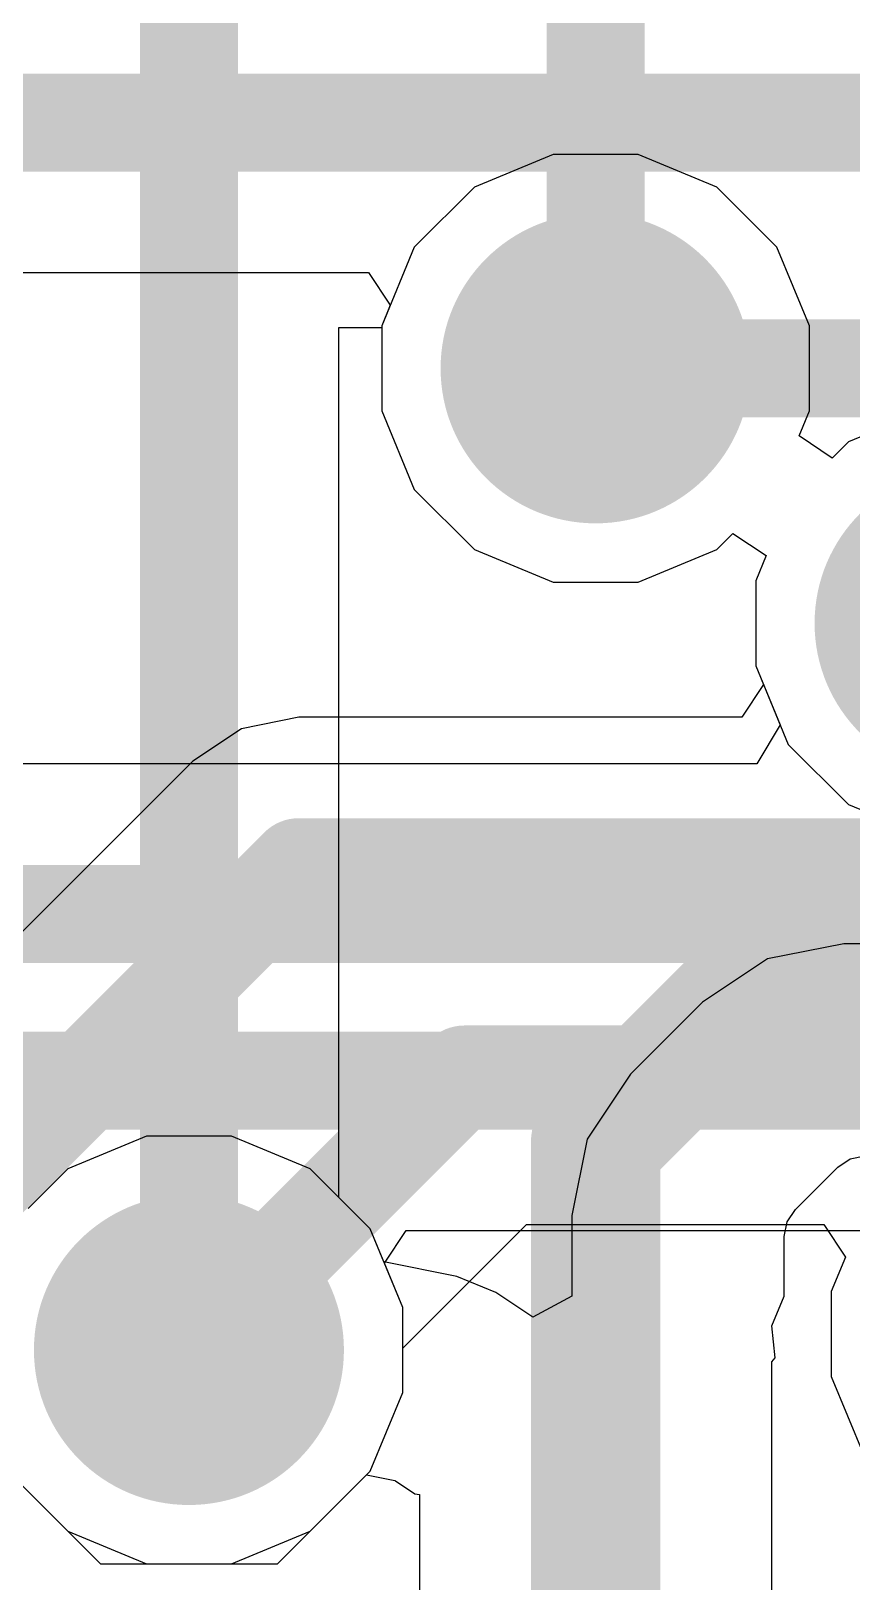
# Model space of a CAD drawing. Header units: inches. Extents: x -4 to 5258, y -4 to 5281.
# Drawn here: x 14.738 to 16.865, y 22.591 to 26.609 of the extents above; entities that cross this region are included whole.
import ezdxf

# ---------------------------------------------------------------- set-up
doc = ezdxf.new("R2010")
doc.units = ezdxf.units.IN
for name, color, linetype in [('Bottom Layer', 5, 'Continuous'), ('Bottom Solder', 6, 'Continuous'), ('Drill Drawing', 1, 'Continuous'), ('Layer 1', 16, 'Continuous'), ('Layer 2', 76, 'Continuous'), ('Top Layer', 1, 'Continuous'), ('Top Solder', 216, 'Continuous'), ('Via Holes', 16, 'Continuous')]:
    doc.layers.add(name, color=color, linetype=linetype)

msp = doc.modelspace()

# ---------------------------------------------------------------- hatches: boundary and pattern name
at = {"layer": 'Bottom Layer'}
h = msp.add_hatch(color=5, dxfattribs=at)
edge = h.paths.add_edge_path()
edge.add_arc((16.20041972, 25.73501838), 0.2999994, 0, 360)
h = msp.add_hatch(color=5, dxfattribs=at)
edge = h.paths.add_edge_path()
edge.add_arc((15.14677438, 23.19187132), 0.2999994, 0, 360)
at = {"layer": 'Bottom Solder'}
h = msp.add_hatch(color=6, dxfattribs=at)
edge = h.paths.add_edge_path()
edge.add_arc((16.20041972, 25.73501838), 0.4015993999999999, 0, 360)
h = msp.add_hatch(color=6, dxfattribs=at)
edge = h.paths.add_edge_path()
edge.add_arc((17.16941448, 25.07461838), 0.4015993999999999, 0, 360)
h = msp.add_hatch(color=6, dxfattribs=at)
edge = h.paths.add_edge_path()
edge.add_arc((15.14677438, 23.19187132), 0.4015993999999999, 0, 360)
at = {"layer": 'Layer 1'}
h = msp.add_hatch(color=16, dxfattribs=at)
edge = h.paths.add_edge_path()
edge.add_arc((16.20041972, 25.73501838), 0.2999994, 0, 360)
h = msp.add_hatch(color=16, dxfattribs=at)
edge = h.paths.add_edge_path()
edge.add_arc((15.14677438, 23.19187132), 0.2999994, 0, 360)
at = {"layer": 'Layer 2'}
h = msp.add_hatch(color=76, dxfattribs=at)
edge = h.paths.add_edge_path()
edge.add_arc((16.20041972, 25.73501838), 0.2999994, 0, 360)
h = msp.add_hatch(color=76, dxfattribs=at)
edge = h.paths.add_edge_path()
edge.add_arc((15.14677438, 23.19187132), 0.2999994, 0, 360)
at = {"layer": 'Top Layer'}
h = msp.add_hatch(color=1, dxfattribs=at)
edge = h.paths.add_edge_path()
edge.add_arc((16.20041972, 25.73501838), 0.2999994, 0, 360)
h = msp.add_hatch(color=1, dxfattribs=at)
edge = h.paths.add_edge_path()
edge.add_arc((15.14677438, 23.19187132), 0.2999994, 0, 360)
at = {"layer": 'Top Solder'}
h = msp.add_hatch(color=216, dxfattribs=at)
edge = h.paths.add_edge_path()
edge.add_arc((16.20041972, 25.73501838), 0.4015993999999999, 0, 360)
h = msp.add_hatch(color=216, dxfattribs=at)
edge = h.paths.add_edge_path()
edge.add_arc((17.16941448, 25.07461838), 0.4015993999999999, 0, 360)
h = msp.add_hatch(color=216, dxfattribs=at)
edge = h.paths.add_edge_path()
edge.add_arc((15.14677438, 23.19187132), 0.4015993999999999, 0, 360)
at = {"layer": 'Via Holes'}
h = msp.add_hatch(color=7, dxfattribs=at)
edge = h.paths.add_edge_path()
edge.add_arc((16.20041972, 25.73501838), 0.1499997, 0, 360)
h = msp.add_hatch(color=7, dxfattribs=at)
edge = h.paths.add_edge_path()
edge.add_arc((15.14677438, 23.19187132), 0.1499997, 0, 360)

# ---------------------------------------------------------------- linework, layer by layer
at = {"layer": 'Bottom Layer'}
for p, q in [((16.09022182, 26.28901778), (15.88660526, 26.20467708)), ((16.31061762, 26.28901778), (16.09022182, 26.28901778)), ((16.51423418, 26.20467708), (16.31061762, 26.28901778)), ((15.88660526, 26.20467708), (15.73076102, 26.04883284)), ((16.67007842, 26.04883284), (16.51423418, 26.20467708)), ((15.73076102, 26.04883284), (15.64642032, 25.84521628)), ((16.75441912, 25.84521628), (16.67007842, 26.04883284)), ((15.64642032, 25.84521628), (15.64642032, 25.62482048)), ((16.75441912, 25.62482048), (16.75441912, 25.84521628)), ((15.64642032, 25.62482048), (15.73076102, 25.42120392)), ((16.72752052, 25.55988284), (16.75441912, 25.62482048)), ((17.05921658, 25.62861778), (16.85560002, 25.54427708)), ((16.81365446, 25.50233152), (16.72752052, 25.55988284)), ((16.85560002, 25.54427708), (16.81365446, 25.50233152)), ((15.73076102, 25.42120392), (15.88660526, 25.26535968)), ((16.51423418, 25.26535968), (16.55617974, 25.30730524)), ((16.55617974, 25.30730524), (16.64231368, 25.24975392)), ((15.88660526, 25.26535968), (16.09022182, 25.18101898)), ((16.31061762, 25.18101898), (16.51423418, 25.26535968)), ((16.64231368, 25.24975392), (16.61541508, 25.18481628)), ((16.09022182, 25.18101898), (16.31061762, 25.18101898)), ((16.61541508, 25.18481628), (16.61541508, 24.96442048)), ((16.61541508, 24.96442048), (16.67869664, 24.8116471)), ((16.67869664, 24.8116471), (16.61776712, 24.71004456)), ((16.61776712, 24.71004456), (10.08782336, 24.71004456)), ((15.65323514, 23.41683658), (15.70968156, 23.50131444)), ((15.70968156, 23.50131444), (18.88019084, 23.50131444)), ((15.70077378, 23.30206922), (15.65323514, 23.41683658)), ((15.70077378, 23.08167342), (15.70077378, 23.30206922)), ((15.61643308, 22.87805686), (15.70077378, 23.08167342)), ((15.46058884, 22.72221262), (15.61643308, 22.87805686)), ((14.73018898, 22.82498356), (14.83295992, 22.72221262)), ((14.83295992, 22.72221262), (15.03657648, 22.63787192)), ((15.25697228, 22.63787192), (15.46058884, 22.72221262)), ((15.03657648, 22.63787192), (15.25697228, 22.63787192))]:
    msp.add_line(p, q, dxfattribs=at)
for points in [[(9.87042984, 24.3215795, 0.254, 0.254, 0), (27.13776386, 24.3215795, 0.254, 0.254, 0)], [(9.8565716, 23.8897795, 0.254, 0.254, 0), (27.3166205, 23.8897795, 0.254, 0.254, 0)]]:
    msp.add_lwpolyline(points, format="xyseb", dxfattribs=at)
at = {"layer": 'Drill Drawing'}
for points in [[(16.07341972, 25.86201838, 0.0508, 0.0508, 0), (16.07341972, 25.98901838, 0.0508, 0.0508, 0)], [(16.07341972, 25.98901838, 0.0508, 0.0508, 0), (16.32741972, 25.98901838, 0.0508, 0.0508, 0)], [(16.32741972, 25.86201838, 0.0508, 0.0508, 0), (16.32741972, 25.98901838, 0.0508, 0.0508, 0)], [(15.94641972, 25.60801838, 0.0508, 0.0508, 0), (15.94641972, 25.86201838, 0.0508, 0.0508, 0)], [(15.94641972, 25.86201838, 0.0508, 0.0508, 0), (16.07341972, 25.86201838, 0.0508, 0.0508, 0)], [(16.12421972, 25.81121838, 0.0508, 0.0508, 0), (16.12421972, 25.88741838, 0.0508, 0.0508, 0)], [(16.12421972, 25.88741838, 0.0508, 0.0508, 0), (16.27661972, 25.88741838, 0.0508, 0.0508, 0)], [(16.27661972, 25.81121838, 0.0508, 0.0508, 0), (16.27661972, 25.88741838, 0.0508, 0.0508, 0)], [(16.32741972, 25.86201838, 0.0508, 0.0508, 0), (16.45441972, 25.86201838, 0.0508, 0.0508, 0)], [(16.45441972, 25.60801838, 0.0508, 0.0508, 0), (16.45441972, 25.86201838, 0.0508, 0.0508, 0)], [(16.04801972, 25.65881838, 0.0508, 0.0508, 0), (16.04801972, 25.81121838, 0.0508, 0.0508, 0)], [(16.04801972, 25.81121838, 0.0508, 0.0508, 0), (16.12421972, 25.81121838, 0.0508, 0.0508, 0)], [(16.27661972, 25.81121838, 0.0508, 0.0508, 0), (16.35281972, 25.81121838, 0.0508, 0.0508, 0)], [(16.35281972, 25.65881838, 0.0508, 0.0508, 0), (16.35281972, 25.81121838, 0.0508, 0.0508, 0)], [(16.04801972, 25.65881838, 0.0508, 0.0508, 0), (16.12421972, 25.65881838, 0.0508, 0.0508, 0)], [(16.12421972, 25.58261838, 0.0508, 0.0508, 0), (16.12421972, 25.65881838, 0.0508, 0.0508, 0)], [(16.27661972, 25.65881838, 0.0508, 0.0508, 0), (16.35281972, 25.65881838, 0.0508, 0.0508, 0)], [(16.27661972, 25.58261838, 0.0508, 0.0508, 0), (16.27661972, 25.65881838, 0.0508, 0.0508, 0)], [(15.94641972, 25.60801838, 0.0508, 0.0508, 0), (16.07341972, 25.60801838, 0.0508, 0.0508, 0)], [(16.07341972, 25.48101838, 0.0508, 0.0508, 0), (16.07341972, 25.60801838, 0.0508, 0.0508, 0)], [(16.12421972, 25.58261838, 0.0508, 0.0508, 0), (16.27661972, 25.58261838, 0.0508, 0.0508, 0)], [(16.32741972, 25.60801838, 0.0508, 0.0508, 0), (16.45441972, 25.60801838, 0.0508, 0.0508, 0)], [(16.32741972, 25.48101838, 0.0508, 0.0508, 0), (16.32741972, 25.60801838, 0.0508, 0.0508, 0)], [(16.07341972, 25.48101838, 0.0508, 0.0508, 0), (16.32741972, 25.48101838, 0.0508, 0.0508, 0)], [(15.01977438, 23.31887132, 0.0508, 0.0508, 0), (15.01977438, 23.44587132, 0.0508, 0.0508, 0)], [(15.01977438, 23.44587132, 0.0508, 0.0508, 0), (15.27377438, 23.44587132, 0.0508, 0.0508, 0)], [(15.27377438, 23.31887132, 0.0508, 0.0508, 0), (15.27377438, 23.44587132, 0.0508, 0.0508, 0)], [(15.07057438, 23.26807132, 0.0508, 0.0508, 0), (15.07057438, 23.34427132, 0.0508, 0.0508, 0)], [(15.07057438, 23.34427132, 0.0508, 0.0508, 0), (15.22297438, 23.34427132, 0.0508, 0.0508, 0)], [(15.22297438, 23.26807132, 0.0508, 0.0508, 0), (15.22297438, 23.34427132, 0.0508, 0.0508, 0)], [(14.89277438, 23.06487132, 0.0508, 0.0508, 0), (14.89277438, 23.31887132, 0.0508, 0.0508, 0)], [(14.89277438, 23.31887132, 0.0508, 0.0508, 0), (15.01977438, 23.31887132, 0.0508, 0.0508, 0)], [(15.27377438, 23.31887132, 0.0508, 0.0508, 0), (15.40077438, 23.31887132, 0.0508, 0.0508, 0)], [(15.40077438, 23.06487132, 0.0508, 0.0508, 0), (15.40077438, 23.31887132, 0.0508, 0.0508, 0)], [(14.99437438, 23.11567132, 0.0508, 0.0508, 0), (14.99437438, 23.26807132, 0.0508, 0.0508, 0)], [(14.99437438, 23.26807132, 0.0508, 0.0508, 0), (15.07057438, 23.26807132, 0.0508, 0.0508, 0)], [(15.22297438, 23.26807132, 0.0508, 0.0508, 0), (15.29917438, 23.26807132, 0.0508, 0.0508, 0)], [(15.29917438, 23.11567132, 0.0508, 0.0508, 0), (15.29917438, 23.26807132, 0.0508, 0.0508, 0)], [(14.99437438, 23.11567132, 0.0508, 0.0508, 0), (15.07057438, 23.11567132, 0.0508, 0.0508, 0)], [(15.07057438, 23.03947132, 0.0508, 0.0508, 0), (15.07057438, 23.11567132, 0.0508, 0.0508, 0)], [(15.22297438, 23.11567132, 0.0508, 0.0508, 0), (15.29917438, 23.11567132, 0.0508, 0.0508, 0)], [(15.22297438, 23.03947132, 0.0508, 0.0508, 0), (15.22297438, 23.11567132, 0.0508, 0.0508, 0)], [(14.89277438, 23.06487132, 0.0508, 0.0508, 0), (15.01977438, 23.06487132, 0.0508, 0.0508, 0)], [(15.01977438, 22.93787132, 0.0508, 0.0508, 0), (15.01977438, 23.06487132, 0.0508, 0.0508, 0)], [(15.07057438, 23.03947132, 0.0508, 0.0508, 0), (15.22297438, 23.03947132, 0.0508, 0.0508, 0)], [(15.27377438, 23.06487132, 0.0508, 0.0508, 0), (15.40077438, 23.06487132, 0.0508, 0.0508, 0)], [(15.27377438, 22.93787132, 0.0508, 0.0508, 0), (15.27377438, 23.06487132, 0.0508, 0.0508, 0)], [(15.01977438, 22.93787132, 0.0508, 0.0508, 0), (15.27377438, 22.93787132, 0.0508, 0.0508, 0)]]:
    msp.add_lwpolyline(points, format="xyseb", dxfattribs=at)
for points in [[(16.06071972, 25.98901838, 0.0254, 0.0254, 1), (16.08611972, 25.98901838, 0.0254, 0.0254, 1)], [(16.06071972, 25.98901838, 0.0254, 0.0254, 1), (16.08611972, 25.98901838, 0.0254, 0.0254, 1)], [(16.31471972, 25.98901838, 0.0254, 0.0254, 1), (16.34011972, 25.98901838, 0.0254, 0.0254, 1)], [(16.31471972, 25.98901838, 0.0254, 0.0254, 1), (16.34011972, 25.98901838, 0.0254, 0.0254, 1)], [(15.93371972, 25.86201838, 0.0254, 0.0254, 1), (15.95911972, 25.86201838, 0.0254, 0.0254, 1)], [(15.93371972, 25.86201838, 0.0254, 0.0254, 1), (15.95911972, 25.86201838, 0.0254, 0.0254, 1)], [(16.06071972, 25.86201838, 0.0254, 0.0254, 1), (16.08611972, 25.86201838, 0.0254, 0.0254, 1)], [(16.06071972, 25.86201838, 0.0254, 0.0254, 1), (16.08611972, 25.86201838, 0.0254, 0.0254, 1)], [(16.11151972, 25.88741838, 0.0254, 0.0254, 1), (16.13691972, 25.88741838, 0.0254, 0.0254, 1)], [(16.11151972, 25.88741838, 0.0254, 0.0254, 1), (16.13691972, 25.88741838, 0.0254, 0.0254, 1)], [(16.26391972, 25.88741838, 0.0254, 0.0254, 1), (16.28931972, 25.88741838, 0.0254, 0.0254, 1)], [(16.26391972, 25.88741838, 0.0254, 0.0254, 1), (16.28931972, 25.88741838, 0.0254, 0.0254, 1)], [(16.31471972, 25.86201838, 0.0254, 0.0254, 1), (16.34011972, 25.86201838, 0.0254, 0.0254, 1)], [(16.31471972, 25.86201838, 0.0254, 0.0254, 1), (16.34011972, 25.86201838, 0.0254, 0.0254, 1)], [(16.44171972, 25.86201838, 0.0254, 0.0254, 1), (16.46711972, 25.86201838, 0.0254, 0.0254, 1)], [(16.44171972, 25.86201838, 0.0254, 0.0254, 1), (16.46711972, 25.86201838, 0.0254, 0.0254, 1)], [(16.03531972, 25.81121838, 0.0254, 0.0254, 1), (16.06071972, 25.81121838, 0.0254, 0.0254, 1)], [(16.03531972, 25.81121838, 0.0254, 0.0254, 1), (16.06071972, 25.81121838, 0.0254, 0.0254, 1)], [(16.11151972, 25.81121838, 0.0254, 0.0254, 1), (16.13691972, 25.81121838, 0.0254, 0.0254, 1)], [(16.11151972, 25.81121838, 0.0254, 0.0254, 1), (16.13691972, 25.81121838, 0.0254, 0.0254, 1)], [(16.26391972, 25.81121838, 0.0254, 0.0254, 1), (16.28931972, 25.81121838, 0.0254, 0.0254, 1)], [(16.26391972, 25.81121838, 0.0254, 0.0254, 1), (16.28931972, 25.81121838, 0.0254, 0.0254, 1)], [(16.34011972, 25.81121838, 0.0254, 0.0254, 1), (16.36551972, 25.81121838, 0.0254, 0.0254, 1)], [(16.34011972, 25.81121838, 0.0254, 0.0254, 1), (16.36551972, 25.81121838, 0.0254, 0.0254, 1)], [(16.03531972, 25.65881838, 0.0254, 0.0254, 1), (16.06071972, 25.65881838, 0.0254, 0.0254, 1)], [(16.03531972, 25.65881838, 0.0254, 0.0254, 1), (16.06071972, 25.65881838, 0.0254, 0.0254, 1)], [(16.11151972, 25.65881838, 0.0254, 0.0254, 1), (16.13691972, 25.65881838, 0.0254, 0.0254, 1)], [(16.11151972, 25.65881838, 0.0254, 0.0254, 1), (16.13691972, 25.65881838, 0.0254, 0.0254, 1)], [(16.26391972, 25.65881838, 0.0254, 0.0254, 1), (16.28931972, 25.65881838, 0.0254, 0.0254, 1)], [(16.26391972, 25.65881838, 0.0254, 0.0254, 1), (16.28931972, 25.65881838, 0.0254, 0.0254, 1)], [(16.34011972, 25.65881838, 0.0254, 0.0254, 1), (16.36551972, 25.65881838, 0.0254, 0.0254, 1)], [(16.34011972, 25.65881838, 0.0254, 0.0254, 1), (16.36551972, 25.65881838, 0.0254, 0.0254, 1)], [(15.93371972, 25.60801838, 0.0254, 0.0254, 1), (15.95911972, 25.60801838, 0.0254, 0.0254, 1)], [(15.93371972, 25.60801838, 0.0254, 0.0254, 1), (15.95911972, 25.60801838, 0.0254, 0.0254, 1)], [(16.06071972, 25.60801838, 0.0254, 0.0254, 1), (16.08611972, 25.60801838, 0.0254, 0.0254, 1)], [(16.06071972, 25.60801838, 0.0254, 0.0254, 1), (16.08611972, 25.60801838, 0.0254, 0.0254, 1)], [(16.11151972, 25.58261838, 0.0254, 0.0254, 1), (16.13691972, 25.58261838, 0.0254, 0.0254, 1)], [(16.11151972, 25.58261838, 0.0254, 0.0254, 1), (16.13691972, 25.58261838, 0.0254, 0.0254, 1)], [(16.26391972, 25.58261838, 0.0254, 0.0254, 1), (16.28931972, 25.58261838, 0.0254, 0.0254, 1)], [(16.26391972, 25.58261838, 0.0254, 0.0254, 1), (16.28931972, 25.58261838, 0.0254, 0.0254, 1)], [(16.31471972, 25.60801838, 0.0254, 0.0254, 1), (16.34011972, 25.60801838, 0.0254, 0.0254, 1)], [(16.31471972, 25.60801838, 0.0254, 0.0254, 1), (16.34011972, 25.60801838, 0.0254, 0.0254, 1)], [(16.44171972, 25.60801838, 0.0254, 0.0254, 1), (16.46711972, 25.60801838, 0.0254, 0.0254, 1)], [(16.44171972, 25.60801838, 0.0254, 0.0254, 1), (16.46711972, 25.60801838, 0.0254, 0.0254, 1)], [(16.06071972, 25.48101838, 0.0254, 0.0254, 1), (16.08611972, 25.48101838, 0.0254, 0.0254, 1)], [(16.06071972, 25.48101838, 0.0254, 0.0254, 1), (16.08611972, 25.48101838, 0.0254, 0.0254, 1)], [(16.31471972, 25.48101838, 0.0254, 0.0254, 1), (16.34011972, 25.48101838, 0.0254, 0.0254, 1)], [(16.31471972, 25.48101838, 0.0254, 0.0254, 1), (16.34011972, 25.48101838, 0.0254, 0.0254, 1)], [(15.00707438, 23.44587132, 0.0254, 0.0254, 1), (15.03247438, 23.44587132, 0.0254, 0.0254, 1)], [(15.00707438, 23.44587132, 0.0254, 0.0254, 1), (15.03247438, 23.44587132, 0.0254, 0.0254, 1)], [(15.26107438, 23.44587132, 0.0254, 0.0254, 1), (15.28647438, 23.44587132, 0.0254, 0.0254, 1)], [(15.26107438, 23.44587132, 0.0254, 0.0254, 1), (15.28647438, 23.44587132, 0.0254, 0.0254, 1)], [(15.05787438, 23.34427132, 0.0254, 0.0254, 1), (15.08327438, 23.34427132, 0.0254, 0.0254, 1)], [(15.05787438, 23.34427132, 0.0254, 0.0254, 1), (15.08327438, 23.34427132, 0.0254, 0.0254, 1)], [(15.21027438, 23.34427132, 0.0254, 0.0254, 1), (15.23567438, 23.34427132, 0.0254, 0.0254, 1)], [(15.21027438, 23.34427132, 0.0254, 0.0254, 1), (15.23567438, 23.34427132, 0.0254, 0.0254, 1)], [(14.88007438, 23.31887132, 0.0254, 0.0254, 1), (14.90547438, 23.31887132, 0.0254, 0.0254, 1)], [(14.88007438, 23.31887132, 0.0254, 0.0254, 1), (14.90547438, 23.31887132, 0.0254, 0.0254, 1)], [(15.00707438, 23.31887132, 0.0254, 0.0254, 1), (15.03247438, 23.31887132, 0.0254, 0.0254, 1)], [(15.00707438, 23.31887132, 0.0254, 0.0254, 1), (15.03247438, 23.31887132, 0.0254, 0.0254, 1)], [(15.26107438, 23.31887132, 0.0254, 0.0254, 1), (15.28647438, 23.31887132, 0.0254, 0.0254, 1)], [(15.26107438, 23.31887132, 0.0254, 0.0254, 1), (15.28647438, 23.31887132, 0.0254, 0.0254, 1)], [(15.38807438, 23.31887132, 0.0254, 0.0254, 1), (15.41347438, 23.31887132, 0.0254, 0.0254, 1)], [(15.38807438, 23.31887132, 0.0254, 0.0254, 1), (15.41347438, 23.31887132, 0.0254, 0.0254, 1)], [(14.98167438, 23.26807132, 0.0254, 0.0254, 1), (15.00707438, 23.26807132, 0.0254, 0.0254, 1)], [(14.98167438, 23.26807132, 0.0254, 0.0254, 1), (15.00707438, 23.26807132, 0.0254, 0.0254, 1)], [(15.05787438, 23.26807132, 0.0254, 0.0254, 1), (15.08327438, 23.26807132, 0.0254, 0.0254, 1)], [(15.05787438, 23.26807132, 0.0254, 0.0254, 1), (15.08327438, 23.26807132, 0.0254, 0.0254, 1)], [(15.21027438, 23.26807132, 0.0254, 0.0254, 1), (15.23567438, 23.26807132, 0.0254, 0.0254, 1)], [(15.21027438, 23.26807132, 0.0254, 0.0254, 1), (15.23567438, 23.26807132, 0.0254, 0.0254, 1)], [(15.28647438, 23.26807132, 0.0254, 0.0254, 1), (15.31187438, 23.26807132, 0.0254, 0.0254, 1)], [(15.28647438, 23.26807132, 0.0254, 0.0254, 1), (15.31187438, 23.26807132, 0.0254, 0.0254, 1)], [(14.98167438, 23.11567132, 0.0254, 0.0254, 1), (15.00707438, 23.11567132, 0.0254, 0.0254, 1)], [(14.98167438, 23.11567132, 0.0254, 0.0254, 1), (15.00707438, 23.11567132, 0.0254, 0.0254, 1)], [(15.05787438, 23.11567132, 0.0254, 0.0254, 1), (15.08327438, 23.11567132, 0.0254, 0.0254, 1)], [(15.05787438, 23.11567132, 0.0254, 0.0254, 1), (15.08327438, 23.11567132, 0.0254, 0.0254, 1)], [(15.21027438, 23.11567132, 0.0254, 0.0254, 1), (15.23567438, 23.11567132, 0.0254, 0.0254, 1)], [(15.21027438, 23.11567132, 0.0254, 0.0254, 1), (15.23567438, 23.11567132, 0.0254, 0.0254, 1)], [(15.28647438, 23.11567132, 0.0254, 0.0254, 1), (15.31187438, 23.11567132, 0.0254, 0.0254, 1)], [(15.28647438, 23.11567132, 0.0254, 0.0254, 1), (15.31187438, 23.11567132, 0.0254, 0.0254, 1)], [(14.88007438, 23.06487132, 0.0254, 0.0254, 1), (14.90547438, 23.06487132, 0.0254, 0.0254, 1)], [(14.88007438, 23.06487132, 0.0254, 0.0254, 1), (14.90547438, 23.06487132, 0.0254, 0.0254, 1)], [(15.00707438, 23.06487132, 0.0254, 0.0254, 1), (15.03247438, 23.06487132, 0.0254, 0.0254, 1)], [(15.00707438, 23.06487132, 0.0254, 0.0254, 1), (15.03247438, 23.06487132, 0.0254, 0.0254, 1)], [(15.05787438, 23.03947132, 0.0254, 0.0254, 1), (15.08327438, 23.03947132, 0.0254, 0.0254, 1)], [(15.05787438, 23.03947132, 0.0254, 0.0254, 1), (15.08327438, 23.03947132, 0.0254, 0.0254, 1)], [(15.21027438, 23.03947132, 0.0254, 0.0254, 1), (15.23567438, 23.03947132, 0.0254, 0.0254, 1)], [(15.21027438, 23.03947132, 0.0254, 0.0254, 1), (15.23567438, 23.03947132, 0.0254, 0.0254, 1)], [(15.26107438, 23.06487132, 0.0254, 0.0254, 1), (15.28647438, 23.06487132, 0.0254, 0.0254, 1)], [(15.26107438, 23.06487132, 0.0254, 0.0254, 1), (15.28647438, 23.06487132, 0.0254, 0.0254, 1)], [(15.38807438, 23.06487132, 0.0254, 0.0254, 1), (15.41347438, 23.06487132, 0.0254, 0.0254, 1)], [(15.38807438, 23.06487132, 0.0254, 0.0254, 1), (15.41347438, 23.06487132, 0.0254, 0.0254, 1)], [(15.00707438, 22.93787132, 0.0254, 0.0254, 1), (15.03247438, 22.93787132, 0.0254, 0.0254, 1)], [(15.00707438, 22.93787132, 0.0254, 0.0254, 1), (15.03247438, 22.93787132, 0.0254, 0.0254, 1)], [(15.26107438, 22.93787132, 0.0254, 0.0254, 1), (15.28647438, 22.93787132, 0.0254, 0.0254, 1)], [(15.26107438, 22.93787132, 0.0254, 0.0254, 1), (15.28647438, 22.93787132, 0.0254, 0.0254, 1)]]:
    msp.add_lwpolyline(points, format="xyseb", close=True, dxfattribs=at)
at = {"layer": 'Layer 1'}
for p, q in [((16.09022182, 26.28901778), (15.88660526, 26.20467708)), ((16.31061762, 26.28901778), (16.09022182, 26.28901778)), ((16.51423418, 26.20467708), (16.31061762, 26.28901778)), ((15.88660526, 26.20467708), (15.73076102, 26.04883284)), ((16.67007842, 26.04883284), (16.51423418, 26.20467708)), ((15.73076102, 26.04883284), (15.64642032, 25.84521628)), ((16.75441912, 25.84521628), (16.67007842, 26.04883284)), ((15.64642032, 25.84521628), (15.64642032, 25.62482048)), ((16.75441912, 25.62482048), (16.75441912, 25.84521628)), ((15.64642032, 25.62482048), (15.73076102, 25.42120392)), ((16.72752052, 25.55988284), (16.75441912, 25.62482048)), ((17.05921658, 25.62861778), (16.85560002, 25.54427708)), ((16.81365446, 25.50233152), (16.72752052, 25.55988284)), ((16.85560002, 25.54427708), (16.81365446, 25.50233152)), ((15.73076102, 25.42120392), (15.88660526, 25.26535968)), ((16.51423418, 25.26535968), (16.55617974, 25.30730524)), ((16.55617974, 25.30730524), (16.64231368, 25.24975392)), ((15.88660526, 25.26535968), (16.09022182, 25.18101898)), ((16.31061762, 25.18101898), (16.51423418, 25.26535968)), ((16.64231368, 25.24975392), (16.61541508, 25.18481628)), ((16.09022182, 25.18101898), (16.31061762, 25.18101898)), ((16.61541508, 25.18481628), (16.61541508, 24.96442048)), ((16.61541508, 24.96442048), (16.69975578, 24.76080392)), ((16.69975578, 24.76080392), (16.85560002, 24.60495968)), ((16.85560002, 24.60495968), (17.05921658, 24.52061898)), ((15.03657648, 23.74587072), (14.83295992, 23.66153002)), ((15.25697228, 23.74587072), (15.03657648, 23.74587072)), ((15.46058884, 23.66153002), (15.25697228, 23.74587072)), ((14.83295992, 23.66153002), (14.73018898, 23.55875908)), ((15.61643308, 23.50568578), (15.46058884, 23.66153002)), ((15.70077378, 23.30206922), (15.61643308, 23.50568578)), ((15.70077378, 23.08167342), (15.70077378, 23.30206922)), ((15.61643308, 22.87805686), (15.70077378, 23.08167342)), ((15.46058884, 22.72221262), (15.61643308, 22.87805686)), ((14.73018898, 22.82498356), (14.83295992, 22.72221262)), ((14.83295992, 22.72221262), (15.03657648, 22.63787192)), ((15.25697228, 22.63787192), (15.46058884, 22.72221262)), ((15.03657648, 22.63787192), (15.25697228, 22.63787192))]:
    msp.add_line(p, q, dxfattribs=at)
at = {"layer": 'Layer 2'}
for p, q in [((11.5421537, 25.9828919), (15.6120084, 25.9828919)), ((15.6120084, 25.9828919), (15.66845482, 25.89841404)), ((15.66845482, 25.89841404), (15.64642032, 25.84521628)), ((15.64642032, 25.84521628), (15.64642032, 25.62482048)), ((15.64642032, 25.62482048), (15.73076102, 25.42120392)), ((15.73076102, 25.42120392), (15.88660526, 25.26535968)), ((16.51423418, 25.26535968), (16.55617974, 25.30730524)), ((16.55617974, 25.30730524), (16.64231368, 25.24975392)), ((15.88660526, 25.26535968), (16.09022182, 25.18101898)), ((16.31061762, 25.18101898), (16.51423418, 25.26535968)), ((16.64231368, 25.24975392), (16.61541508, 25.18481628)), ((16.09022182, 25.18101898), (16.31061762, 25.18101898)), ((16.61541508, 25.18481628), (16.61541508, 24.96442048)), ((16.61541508, 24.96442048), (16.63565888, 24.91554834)), ((16.63565888, 24.91554834), (16.57921246, 24.83107048)), ((15.28292854, 24.8014998), (15.15690136, 24.71729118)), ((15.43158712, 24.83107048), (15.28292854, 24.8014998)), ((16.57921246, 24.83107048), (15.43158712, 24.83107048)), ((15.15690136, 24.71729118), (14.69779636, 24.25818618)), ((15.70077378, 23.1964992), (16.02135734, 23.51708276)), ((16.02135734, 23.51708276), (16.79148788, 23.51708276)), ((16.79148788, 23.51708276), (16.8479343, 23.4326049)), ((16.8479343, 23.4326049), (16.81094174, 23.34329342)), ((16.81094174, 23.34329342), (16.81094174, 23.12289762)), ((15.70077378, 23.08167342), (15.70077378, 23.1964992)), ((16.81094174, 23.12289762), (16.89528244, 22.91928106)), ((15.61643308, 22.87805686), (15.70077378, 23.08167342)), ((15.46058884, 22.72221262), (15.61643308, 22.87805686)), ((14.73018898, 22.82498356), (14.83295992, 22.72221262)), ((14.83295992, 22.72221262), (15.03657648, 22.63787192)), ((15.25697228, 22.63787192), (15.46058884, 22.72221262)), ((15.03657648, 22.63787192), (15.25697228, 22.63787192))]:
    msp.add_line(p, q, dxfattribs=at)
for points in [[(11.14714814, 26.37135696, 0.254, 0.254, 0), (30.86686486, 26.3713595, 0.254, 0.254, 0)], [(16.20041972, 25.73501838, 0.254, 0.254, 0), (16.20042226, 25.73502092, 0.254, 0.254, 0)], [(16.20042226, 25.73502092, 0.254, 0.254, 0), (30.90086784, 25.73502092, 0.254, 0.254, 0)], [(14.97248212, 23.98350042, 0.254, 0.254, 0), (15.43158712, 24.44260542, 0.254, 0.254, 0)], [(15.43158712, 24.44260542, 0.254, 0.254, 0), (31.04153558, 24.44260542, 0.254, 0.254, 0)], [(14.18085556, 23.19187132, 0.254, 0.254, 0), (14.97248212, 23.98349788, 0.254, 0.254, 0)], [(14.97248212, 23.98349788, 0.254, 0.254, 0), (14.97248212, 23.98350042, 0.254, 0.254, 0)], [(15.14677438, 23.19187132, 0.254, 0.254, 0), (15.86045088, 23.90554782, 0.254, 0.254, 0)], [(15.86045088, 23.90554782, 0.254, 0.254, 0), (31.20704198, 23.90554782, 0.254, 0.254, 0)]]:
    msp.add_lwpolyline(points, format="xyseb", dxfattribs=at)
for points in [[(16.13691972, 25.73501838, 0.127, 0.127, 1), (16.26391972, 25.73501838, 0.127, 0.127, 1)], [(16.13692226, 25.73502092, 0.127, 0.127, 1), (16.26392226, 25.73502092, 0.127, 0.127, 1)], [(16.13692226, 25.73502092, 0.127, 0.127, 1), (16.26392226, 25.73502092, 0.127, 0.127, 1)], [(15.36808712, 24.44260542, 0.127, 0.127, 1), (15.49508712, 24.44260542, 0.127, 0.127, 1)], [(15.36808712, 24.44260542, 0.127, 0.127, 1), (15.49508712, 24.44260542, 0.127, 0.127, 1)], [(14.90898212, 23.98350042, 0.127, 0.127, 1), (15.03598212, 23.98350042, 0.127, 0.127, 1)], [(14.90898212, 23.98350042, 0.127, 0.127, 1), (15.03598212, 23.98350042, 0.127, 0.127, 1)], [(14.90898212, 23.98349788, 0.127, 0.127, 1), (15.03598212, 23.98349788, 0.127, 0.127, 1)], [(14.90898212, 23.98349788, 0.127, 0.127, 1), (15.03598212, 23.98349788, 0.127, 0.127, 1)], [(15.79695088, 23.90554782, 0.127, 0.127, 1), (15.92395088, 23.90554782, 0.127, 0.127, 1)], [(15.79695088, 23.90554782, 0.127, 0.127, 1), (15.92395088, 23.90554782, 0.127, 0.127, 1)], [(15.08327438, 23.19187132, 0.127, 0.127, 1), (15.21027438, 23.19187132, 0.127, 0.127, 1)]]:
    msp.add_lwpolyline(points, format="xyseb", close=True, dxfattribs=at)
at = {"layer": 'Top Layer'}
for p, q in [((15.53523944, 23.58687942), (15.53523944, 25.84053506)), ((15.53523944, 25.84053506), (15.64642032, 25.84053506)), ((15.64642032, 25.84053506), (15.64642032, 25.62482048)), ((15.64642032, 25.62482048), (15.73076102, 25.42120392)), ((15.73076102, 25.42120392), (15.88660526, 25.26535968)), ((16.51423418, 25.26535968), (16.55617974, 25.30730524)), ((16.55617974, 25.30730524), (16.64231368, 25.24975392)), ((15.88660526, 25.26535968), (16.09022182, 25.18101898)), ((16.31061762, 25.18101898), (16.51423418, 25.26535968)), ((16.64231368, 25.24975392), (16.61541508, 25.18481628)), ((16.09022182, 25.18101898), (16.31061762, 25.18101898)), ((16.61541508, 25.18481628), (16.61541508, 24.96442048)), ((16.61541508, 24.96442048), (16.69975578, 24.76080392)), ((16.69975578, 24.76080392), (16.85560002, 24.60495968)), ((16.85560002, 24.60495968), (17.05921658, 24.52061898)), ((16.84378394, 24.24448288), (16.6455725, 24.205057)), ((17.48777554, 24.24448288), (16.84378394, 24.24448288)), ((16.6455725, 24.205057), (16.4775388, 24.09278138)), ((16.4775388, 24.09278138), (16.2909631, 23.90620822)), ((16.2909631, 23.90620822), (16.1786824, 23.73816944)), ((16.1786824, 23.73816944), (16.13925652, 23.53996054)), ((16.82805118, 23.66568292), (16.86010852, 23.68710274)), ((16.86010852, 23.68710274), (16.89794436, 23.69462876)), ((16.71805648, 23.55569076), (16.82805118, 23.66568292)), ((15.61643308, 23.50568578), (15.53523944, 23.58687942)), ((16.69663412, 23.52362834), (16.71805648, 23.55569076)), ((15.65184576, 23.42019192), (15.61643308, 23.50568578)), ((16.13925652, 23.53996054), (16.13925652, 23.33112936)), ((16.68911064, 23.48580774), (16.69663412, 23.52362834)), ((16.68911064, 23.33112936), (16.68911064, 23.48580774)), ((15.84068968, 23.38262786), (15.65184576, 23.42019192)), ((15.94229476, 23.34054006), (15.84068968, 23.38262786)), ((16.03765652, 23.27682162), (15.94229476, 23.34054006)), ((16.13925652, 23.33112936), (16.03765652, 23.27682162)), ((16.6572819, 23.25428928), (16.68911064, 23.33112936)), ((16.6654353, 23.17152084), (16.6572819, 23.25428928)), ((16.65720824, 23.16149546), (16.6654353, 23.17152084)), ((16.65720824, 22.31534018), (16.65720824, 23.16149546)), ((14.6638137, 22.8913563), (14.91730062, 22.63787192)), ((15.37624814, 22.63787192), (15.60688522, 22.868509)), ((15.60688522, 22.868509), (15.6802963, 22.85390654)), ((15.6802963, 22.85390654), (15.68183808, 22.853269)), ((15.68183808, 22.853269), (15.7321758, 22.81963432)), ((15.7321758, 22.81963432), (15.74407824, 22.81726704)), ((15.74407824, 22.81726704), (15.74407824, 22.50445334)), ((14.91730062, 22.63787192), (15.37624814, 22.63787192))]:
    msp.add_line(p, q, dxfattribs=at)
for points in [[(16.20064324, 25.73501838, 0.254, 0.254, 0), (16.20064324, 31.16577968, 0.254, 0.254, 0)], [(15.14677438, 23.19187132, 0.254, 0.254, 0), (15.14677438, 31.12191896, 0.254, 0.254, 0)], [(16.20064324, 23.72907116, 0.3356228999999999, 0.3356228999999999, 0), (16.65466824, 24.18309616, 0.3356228999999999, 0.3356228999999999, 0)], [(16.65466824, 24.18309616, 0.3356228999999999, 0.3356228999999999, 0), (18.29177444, 24.18309616, 0.3356228999999999, 0.3356228999999999, 0)], [(16.20064324, 22.31534018, 0.3356228999999999, 0.3356228999999999, 0), (16.20064324, 23.72907116, 0.3356228999999999, 0.3356228999999999, 0)]]:
    msp.add_lwpolyline(points, format="xyseb", dxfattribs=at)
for points in [[(16.13714324, 25.73501838, 0.127, 0.127, 1), (16.26414324, 25.73501838, 0.127, 0.127, 1)], [(16.57076188, 24.18309616, 0.16781018, 0.16781018, 1), (16.7385746, 24.18309616, 0.16781018, 0.16781018, 1)], [(16.57076188, 24.18309616, 0.16781018, 0.16781018, 1), (16.7385746, 24.18309616, 0.16781018, 0.16781018, 1)], [(16.11673688, 23.72907116, 0.16781018, 0.16781018, 1), (16.2845496, 23.72907116, 0.16781018, 0.16781018, 1)], [(16.11673688, 23.72907116, 0.16781018, 0.16781018, 1), (16.2845496, 23.72907116, 0.16781018, 0.16781018, 1)], [(15.08327438, 23.19187132, 0.127, 0.127, 1), (15.21027438, 23.19187132, 0.127, 0.127, 1)]]:
    msp.add_lwpolyline(points, format="xyseb", close=True, dxfattribs=at)

doc.saveas('drawing.dxf')
